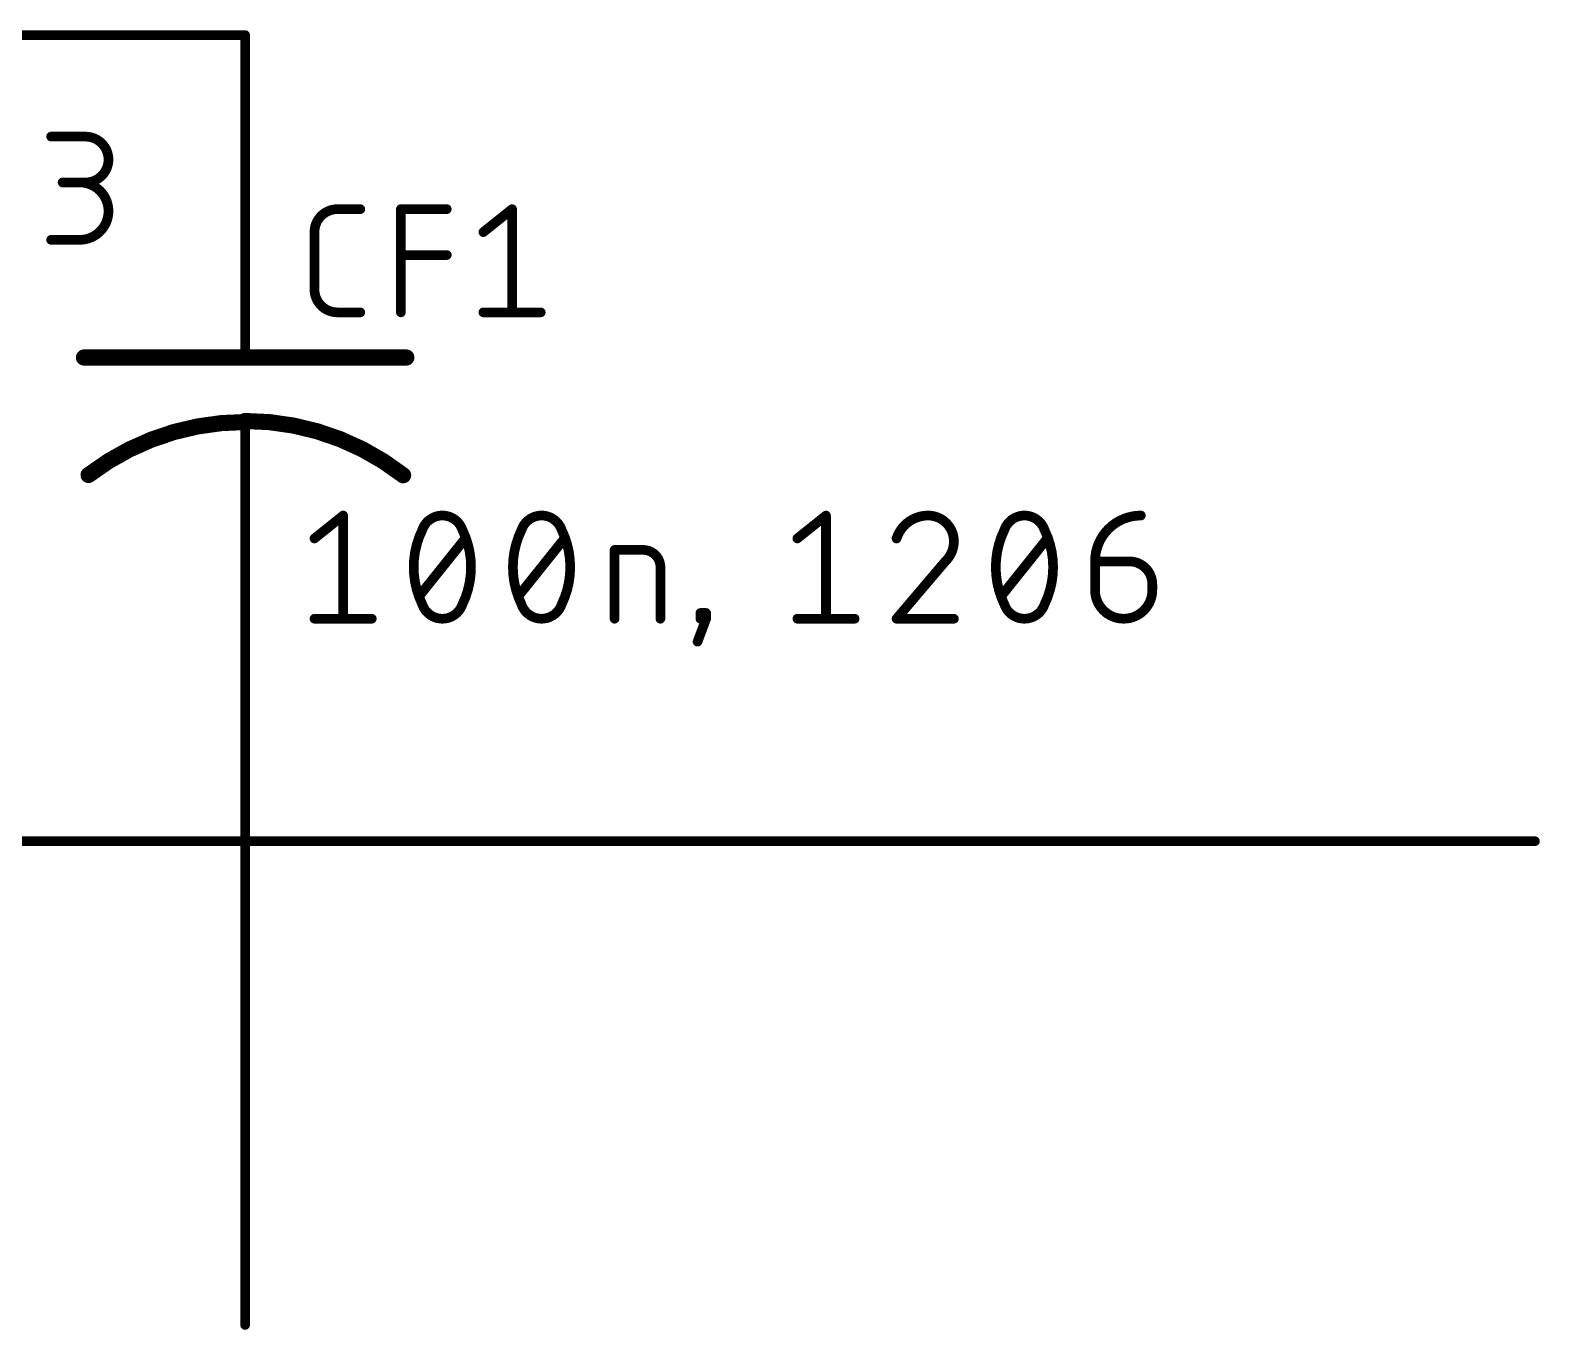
# Model space of a CAD drawing. Extents: x -75 to 101, y 0 to 115.
# Drawn here: x 11.85 to 35.64, y 7.54 to 28.02 of the extents above; entities that cross this region are included whole.
import ezdxf

# ---------------------------------------------------------------- set-up
doc = ezdxf.new("R2010")
doc.units = 0
for name, color, linetype in [('91', 122, 'CONTINUOUS'), ('94', 12, 'CONTINUOUS'), ('95', 251, 'CONTINUOUS'), ('96', 251, 'CONTINUOUS')]:
    doc.layers.add(name, color=color, linetype=linetype)

msp = doc.modelspace()

# ---------------------------------------------------------------- linework, layer by layer
at = {"layer": '91', "const_width": 0.1524}
for points in [[(10.16, 27.94), (15.24, 27.94)], [(15.24, 27.94), (15.24, 25.4)], [(15.24, 17.78), (15.24, 7.62)], [(7.62, 15.24), (35.56, 15.24)]]:
    msp.add_lwpolyline(points, dxfattribs=at)
at = {"layer": '91', "const_width": 0.0762}
for points in [[(15.2781, 27.94, 1), (15.2019, 27.94)], [(15.24, 27.9019, 1), (15.24, 27.9781)], [(15.2019, 25.4, 1), (15.2781, 25.4)], [(15.2781, 17.78, 1), (15.2019, 17.78)], [(35.56, 15.2019, 1), (35.56, 15.2781)], [(15.2019, 7.62, 1), (15.2781, 7.62)]]:
    msp.add_lwpolyline(points, format="xyb", dxfattribs=at)
at = {"layer": '94'}
for points, const_width in [([(15.24, 25.4), (15.24, 22.86)], 0.1524), ([(12.7, 22.86), (17.78, 22.86)], 0.254), ([(15.24, 21.844), (15.24, 20.32)], 0.1524), ([(15.24, 17.78), (15.24, 20.32)], 0.1524)]:
    msp.add_lwpolyline(points, dxfattribs=dict(at, const_width=const_width))
for points, const_width in [([(15.2781, 25.4, 1), (15.2019, 25.4)], 0.0762), ([(12.7, 22.9235, 1), (12.7, 22.7965)], 0.127), ([(15.2019, 22.86, 1), (15.2781, 22.86)], 0.0762), ([(17.78, 22.7965, 1), (17.78, 22.9235)], 0.127), ([(15.24, 21.8439, 0.1645), (12.7732, 21.0096)], 0.254), ([(17.7292, 21.0058, 0.1668), (15.24, 21.86)], 0.254), ([(15.24, 21.9235, 1), (15.24, 21.7965)], 0.127), ([(15.2781, 21.844, 1), (15.2019, 21.844)], 0.0762), ([(15.24, 21.7804, 1), (15.24, 21.9074)], 0.127), ([(12.7347, 21.0601, 1), (12.8117, 20.9591)], 0.127), ([(17.6902, 20.9557, 1), (17.7682, 21.0559)], 0.127), ([(15.2781, 20.32, 1), (15.2019, 20.32)], 0.0762), ([(15.2019, 20.32, 1), (15.2781, 20.32)], 0.0762), ([(15.2019, 17.78, 1), (15.2781, 17.78)], 0.0762)]:
    msp.add_lwpolyline(points, format="xyb", dxfattribs=dict(at, const_width=const_width))
at = {"layer": '95'}
for points, const_width in [([(16.6934, 25.1968, 0.4142), (16.3322, 24.8356)], 0.1524), ([(16.6934, 25.2349, 1), (16.6934, 25.1587)], 0.0762), ([(16.6934, 25.1587, 1), (16.6934, 25.2349)], 0.0762), ([(17.0547, 25.1587, 1), (17.0547, 25.2349)], 0.0762), ([(17.7319, 25.1968, 1), (17.6557, 25.1968)], 0.0762), ([(17.6938, 25.2349, 1), (17.6938, 25.1587)], 0.0762), ([(18.4163, 25.1587, 1), (18.4163, 25.2349)], 0.0762), ([(19.4831, 25.1968, 1), (19.4069, 25.1968)], 0.0762), ([(19.4688, 25.167, 1), (19.4212, 25.2266)], 0.0762), ([(16.3703, 24.8356, 1), (16.2941, 24.8356)], 0.0762), ([(16.2941, 24.8356, 1), (16.3703, 24.8356)], 0.0762), ([(18.9697, 24.8653, 1), (19.0173, 24.8058)], 0.0762), ([(17.6938, 24.5124, 1), (17.6938, 24.4362)], 0.0762), ([(18.4163, 24.4362, 1), (18.4163, 24.5124)], 0.0762), ([(16.3322, 23.9324, 0.4142), (16.6934, 23.5712)], 0.1524), ([(16.3703, 23.9324, 1), (16.2941, 23.9324)], 0.0762), ([(16.2941, 23.9324, 1), (16.3703, 23.9324)], 0.0762), ([(16.6934, 23.6093, 1), (16.6934, 23.5331)], 0.0762), ([(16.6934, 23.5331, 1), (16.6934, 23.6093)], 0.0762), ([(17.0547, 23.5331, 1), (17.0547, 23.6093)], 0.0762), ([(17.6557, 23.5712, 1), (17.7319, 23.5712)], 0.0762), ([(18.9935, 23.6093, 1), (18.9935, 23.5331)], 0.0762), ([(19.4069, 23.5712, 1), (19.4831, 23.5712)], 0.0762), ([(19.8966, 23.5331, 1), (19.8966, 23.6093)], 0.0762)]:
    msp.add_lwpolyline(points, format="xyb", dxfattribs=dict(at, const_width=const_width))
at = {"layer": '95', "const_width": 0.1524}
for points in [[(16.6934, 25.1968), (17.0547, 25.1968)], [(17.6938, 23.5712), (17.6938, 25.1968)], [(17.6938, 25.1968), (18.4163, 25.1968)], [(18.9935, 24.8356), (19.445, 25.1968)], [(19.445, 25.1968), (19.445, 23.5712)], [(16.3322, 23.9324), (16.3322, 24.8356)], [(17.6938, 24.4743), (18.4163, 24.4743)], [(17.0547, 23.5712), (16.6934, 23.5712)], [(18.9935, 23.5712), (19.8966, 23.5712)]]:
    msp.add_lwpolyline(points, dxfattribs=at)
at = {"layer": '96', "const_width": 0.1524}
for points in [[(12.1838, 26.3398), (12.7257, 26.3398)], [(12.7257, 25.6173), (12.3645, 25.6173)], [(12.1838, 24.7142), (12.6354, 24.7142)], [(16.3322, 20.0096), (16.7838, 20.3708)], [(16.7838, 20.3708), (16.7838, 18.7452)], [(23.9394, 20.0096), (24.3909, 20.3708)], [(24.3909, 20.3708), (24.3909, 18.7452)], [(17.9856, 19.1064), (18.7081, 20.0096)], [(19.5488, 19.1064), (20.2712, 20.0096)], [(27.1559, 19.1064), (27.8784, 20.0096)], [(21.0598, 18.7452), (21.0598, 19.8289)], [(21.0598, 19.8289), (21.5113, 19.8289)], [(21.7823, 19.558), (21.7823, 18.7452)], [(26.2702, 19.6483), (25.5025, 18.7452)], [(28.6288, 19.6483), (29.1706, 19.6483)], [(28.6288, 19.1968), (28.6288, 19.6483)], [(29.5319, 19.2871), (29.5319, 19.1968)], [(16.3322, 18.7452), (17.2353, 18.7452)], [(22.5029, 18.7452), (22.3674, 18.384)], [(22.4126, 18.7452), (22.4126, 18.8355)], [(22.4126, 18.8355), (22.5029, 18.8355)], [(22.5029, 18.7452), (22.4126, 18.7452)], [(22.5029, 18.8355), (22.5029, 18.7452)], [(23.9394, 18.7452), (24.8425, 18.7452)], [(25.5025, 18.7452), (26.4056, 18.7452)]]:
    msp.add_lwpolyline(points, dxfattribs=at)
at = {"layer": '96'}
for points, const_width in [([(12.1838, 26.3779, 1), (12.1838, 26.3017)], 0.0762), ([(12.7257, 25.6173, 1), (12.7257, 26.3398)], 0.1524), ([(12.7257, 26.3779, 1), (12.7257, 26.3017)], 0.0762), ([(12.7257, 26.3017, 1), (12.7257, 26.3779)], 0.0762), ([(12.3645, 25.6554, 1), (12.3645, 25.5792)], 0.0762), ([(12.6354, 24.7142, 1), (12.6354, 25.6173)], 0.1524), ([(12.6354, 25.6554, 1), (12.6354, 25.5792)], 0.0762), ([(12.7257, 25.6554, 1), (12.7257, 25.5792)], 0.0762), ([(12.7257, 25.5792, 1), (12.7257, 25.6554)], 0.0762), ([(12.1838, 24.7523, 1), (12.1838, 24.6761)], 0.0762), ([(12.6354, 24.7523, 1), (12.6354, 24.6761)], 0.0762), ([(12.6354, 24.6761, 1), (12.6354, 24.7523)], 0.0762), ([(16.8219, 20.3708, 1), (16.7457, 20.3708)], 0.0762), ([(16.8076, 20.341, 1), (16.76, 20.4006)], 0.0762), ([(18.0308, 20.145, 0.1139), (17.8953, 19.558)], 0.1524), ([(18.3469, 20.3708, 0.3205), (18.0308, 20.145)], 0.1524), ([(18.065, 20.1283, 1), (17.9965, 20.1617)], 0.0762), ([(18.663, 20.145, 0.3205), (18.3469, 20.3708)], 0.1524), ([(18.3469, 20.4089, 1), (18.3469, 20.3327)], 0.0762), ([(18.3469, 20.3327, 1), (18.3469, 20.4089)], 0.0762), ([(18.6972, 20.1617, 1), (18.6287, 20.1283)], 0.0762), ([(18.7984, 19.558, 0.1139), (18.663, 20.145)], 0.1524), ([(19.5939, 20.145, 0.1139), (19.4584, 19.558)], 0.1524), ([(19.91, 20.3708, 0.3205), (19.5939, 20.145)], 0.1524), ([(19.6282, 20.1283, 1), (19.5597, 20.1617)], 0.0762), ([(20.2261, 20.145, 0.3205), (19.91, 20.3708)], 0.1524), ([(19.91, 20.4089, 1), (19.91, 20.3327)], 0.0762), ([(19.91, 20.3327, 1), (19.91, 20.4089)], 0.0762), ([(20.2603, 20.1617, 1), (20.1918, 20.1283)], 0.0762), ([(20.3616, 19.558, 0.1139), (20.2261, 20.145)], 0.1524), ([(24.429, 20.3708, 1), (24.3528, 20.3708)], 0.0762), ([(24.4147, 20.341, 1), (24.3671, 20.4006)], 0.0762), ([(25.9992, 20.3708, 0.3252), (25.5025, 20.0096)], 0.1524), ([(26.4056, 19.9644, 0.4142), (25.9992, 20.3708)], 0.1524), ([(25.9992, 20.4089, 1), (25.9992, 20.3327)], 0.0762), ([(25.9992, 20.3327, 1), (25.9992, 20.4089)], 0.0762), ([(27.2011, 20.145, 0.1139), (27.0656, 19.558)], 0.1524), ([(27.5172, 20.3708, 0.3205), (27.2011, 20.145)], 0.1524), ([(27.2353, 20.1283, 1), (27.1669, 20.1617)], 0.0762), ([(27.8333, 20.145, 0.3205), (27.5172, 20.3708)], 0.1524), ([(27.5172, 20.4089, 1), (27.5172, 20.3327)], 0.0762), ([(27.5172, 20.3327, 1), (27.5172, 20.4089)], 0.0762), ([(27.8675, 20.1617, 1), (27.799, 20.1283)], 0.0762), ([(27.9687, 19.558, 0.1139), (27.8333, 20.145)], 0.1524), ([(29.3512, 20.3708, 0.4142), (28.6288, 19.6483)], 0.1524), ([(29.3512, 20.3327, 1), (29.3512, 20.4089)], 0.0762), ([(16.3084, 20.0393, 1), (16.356, 19.9798)], 0.0762), ([(17.9947, 20.1574, 1), (18.0668, 20.1327)], 0.0762), ([(18.6269, 20.1327, 1), (18.699, 20.1574)], 0.0762), ([(18.7379, 19.9858, 1), (18.6784, 20.0334)], 0.0762), ([(19.5579, 20.1574, 1), (19.6299, 20.1327)], 0.0762), ([(20.19, 20.1327, 1), (20.2621, 20.1574)], 0.0762), ([(20.301, 19.9858, 1), (20.2415, 20.0334)], 0.0762), ([(23.9156, 20.0393, 1), (23.9632, 19.9798)], 0.0762), ([(25.4663, 20.0213, 1), (25.5388, 19.9978)], 0.0762), ([(26.2702, 19.6483, 0.2053), (26.4056, 19.9644)], 0.1524), ([(26.4437, 19.9644, 1), (26.3675, 19.9644)], 0.0762), ([(26.3675, 19.9644, 1), (26.4437, 19.9644)], 0.0762), ([(27.1651, 20.1574, 1), (27.2371, 20.1327)], 0.0762), ([(27.7972, 20.1327, 1), (27.8693, 20.1574)], 0.0762), ([(27.9082, 19.9858, 1), (27.8487, 20.0334)], 0.0762), ([(21.0979, 19.8289, 1), (21.0217, 19.8289)], 0.0762), ([(21.0598, 19.867, 1), (21.0598, 19.7908)], 0.0762), ([(21.7823, 19.558, 0.4142), (21.5113, 19.8289)], 0.1524), ([(21.5113, 19.867, 1), (21.5113, 19.7908)], 0.0762), ([(21.5113, 19.7908, 1), (21.5113, 19.867)], 0.0762), ([(17.8953, 19.558, 0.1139), (18.0308, 18.971)], 0.1524), ([(17.9334, 19.558, 1), (17.8572, 19.558)], 0.0762), ([(17.8572, 19.558, 1), (17.9334, 19.558)], 0.0762), ([(18.663, 18.971, 0.1139), (18.7984, 19.558)], 0.1524), ([(18.8365, 19.558, 1), (18.7603, 19.558)], 0.0762), ([(18.7603, 19.558, 1), (18.8365, 19.558)], 0.0762), ([(19.4584, 19.558, 0.1139), (19.5939, 18.971)], 0.1524), ([(19.4965, 19.558, 1), (19.4203, 19.558)], 0.0762), ([(19.4203, 19.558, 1), (19.4965, 19.558)], 0.0762), ([(20.2261, 18.971, 0.1139), (20.3616, 19.558)], 0.1524), ([(20.3997, 19.558, 1), (20.3235, 19.558)], 0.0762), ([(20.3235, 19.558, 1), (20.3997, 19.558)], 0.0762), ([(21.8204, 19.558, 1), (21.7442, 19.558)], 0.0762), ([(21.7442, 19.558, 1), (21.8204, 19.558)], 0.0762), ([(26.2439, 19.6759, 1), (26.2964, 19.6207)], 0.0762), ([(26.2992, 19.6236, 1), (26.2411, 19.673)], 0.0762), ([(27.0656, 19.558, 0.1139), (27.2011, 18.971)], 0.1524), ([(27.1037, 19.558, 1), (27.0275, 19.558)], 0.0762), ([(27.0275, 19.558, 1), (27.1037, 19.558)], 0.0762), ([(27.8333, 18.971, 0.1139), (27.9687, 19.558)], 0.1524), ([(28.0068, 19.558, 1), (27.9306, 19.558)], 0.0762), ([(27.9306, 19.558, 1), (28.0068, 19.558)], 0.0762), ([(28.6288, 19.6864, 1), (28.6288, 19.6102)], 0.0762), ([(28.6669, 19.6483, 1), (28.5907, 19.6483)], 0.0762), ([(28.5907, 19.6483, 1), (28.6669, 19.6483)], 0.0762), ([(29.5319, 19.2871, 0.4142), (29.1706, 19.6483)], 0.1524), ([(29.1706, 19.6864, 1), (29.1706, 19.6102)], 0.0762), ([(29.1706, 19.6102, 1), (29.1706, 19.6864)], 0.0762), ([(28.6288, 19.1968, 1), (29.5319, 19.1968)], 0.1524), ([(28.6669, 19.1968, 1), (28.5907, 19.1968)], 0.0762), ([(29.57, 19.2871, 1), (29.4938, 19.2871)], 0.0762), ([(29.4938, 19.2871, 1), (29.57, 19.2871)], 0.0762), ([(29.57, 19.1968, 1), (29.4938, 19.1968)], 0.0762), ([(17.9559, 19.1302, 1), (18.0154, 19.0826)], 0.0762), ([(18.0668, 18.9833, 1), (17.9947, 18.9586)], 0.0762), ([(18.0308, 18.971, 0.3205), (18.3469, 18.7452)], 0.1524), ([(18.3469, 18.7452, 0.3205), (18.663, 18.971)], 0.1524), ([(18.699, 18.9586, 1), (18.6269, 18.9833)], 0.0762), ([(19.519, 19.1302, 1), (19.5785, 19.0826)], 0.0762), ([(19.5939, 18.971, 0.3205), (19.91, 18.7452)], 0.1524), ([(19.6299, 18.9833, 1), (19.5579, 18.9586)], 0.0762), ([(19.91, 18.7452, 0.3205), (20.2261, 18.971)], 0.1524), ([(20.2621, 18.9586, 1), (20.19, 18.9833)], 0.0762), ([(27.1262, 19.1302, 1), (27.1857, 19.0826)], 0.0762), ([(27.2011, 18.971, 0.3205), (27.5172, 18.7452)], 0.1524), ([(27.2371, 18.9833, 1), (27.1651, 18.9586)], 0.0762), ([(27.5172, 18.7452, 0.3205), (27.8333, 18.971)], 0.1524), ([(27.8693, 18.9586, 1), (27.7972, 18.9833)], 0.0762), ([(28.5907, 19.1968, 1), (28.6669, 19.1968)], 0.0762), ([(29.4938, 19.1968, 1), (29.57, 19.1968)], 0.0762), ([(16.3322, 18.7833, 1), (16.3322, 18.7071)], 0.0762), ([(17.2353, 18.7071, 1), (17.2353, 18.7833)], 0.0762), ([(17.9965, 18.9543, 1), (18.065, 18.9877)], 0.0762), ([(18.3469, 18.7833, 1), (18.3469, 18.7071)], 0.0762), ([(18.3469, 18.7071, 1), (18.3469, 18.7833)], 0.0762), ([(18.6287, 18.9877, 1), (18.6972, 18.9543)], 0.0762), ([(19.5597, 18.9543, 1), (19.6282, 18.9877)], 0.0762), ([(19.91, 18.7833, 1), (19.91, 18.7071)], 0.0762), ([(19.91, 18.7071, 1), (19.91, 18.7833)], 0.0762), ([(20.1918, 18.9877, 1), (20.2603, 18.9543)], 0.0762), ([(22.4507, 18.8355, 1), (22.3745, 18.8355)], 0.0762), ([(22.4126, 18.8736, 1), (22.4126, 18.7974)], 0.0762), ([(22.4126, 18.7833, 1), (22.4126, 18.7071)], 0.0762), ([(22.541, 18.8355, 1), (22.4648, 18.8355)], 0.0762), ([(22.5386, 18.7318, 1), (22.4672, 18.7586)], 0.0762), ([(22.5029, 18.7974, 1), (22.5029, 18.8736)], 0.0762), ([(22.5029, 18.7071, 1), (22.5029, 18.7833)], 0.0762), ([(23.9394, 18.7833, 1), (23.9394, 18.7071)], 0.0762), ([(24.8425, 18.7071, 1), (24.8425, 18.7833)], 0.0762), ([(25.5025, 18.7833, 1), (25.5025, 18.7071)], 0.0762), ([(25.4735, 18.7699, 1), (25.5315, 18.7205)], 0.0762), ([(26.4056, 18.7071, 1), (26.4056, 18.7833)], 0.0762), ([(27.1669, 18.9543, 1), (27.2353, 18.9877)], 0.0762), ([(27.5172, 18.7833, 1), (27.5172, 18.7071)], 0.0762), ([(27.5172, 18.7071, 1), (27.5172, 18.7833)], 0.0762), ([(27.799, 18.9877, 1), (27.8675, 18.9543)], 0.0762), ([(16.7457, 18.7452, 1), (16.8219, 18.7452)], 0.0762), ([(21.0217, 18.7452, 1), (21.0979, 18.7452)], 0.0762), ([(21.7442, 18.7452, 1), (21.8204, 18.7452)], 0.0762), ([(22.3745, 18.7452, 1), (22.4507, 18.7452)], 0.0762), ([(22.4648, 18.7452, 1), (22.541, 18.7452)], 0.0762), ([(24.3528, 18.7452, 1), (24.429, 18.7452)], 0.0762), ([(22.3318, 18.3973, 1), (22.4031, 18.3706)], 0.0762)]:
    msp.add_lwpolyline(points, format="xyb", dxfattribs=dict(at, const_width=const_width))

doc.saveas('drawing.dxf')
